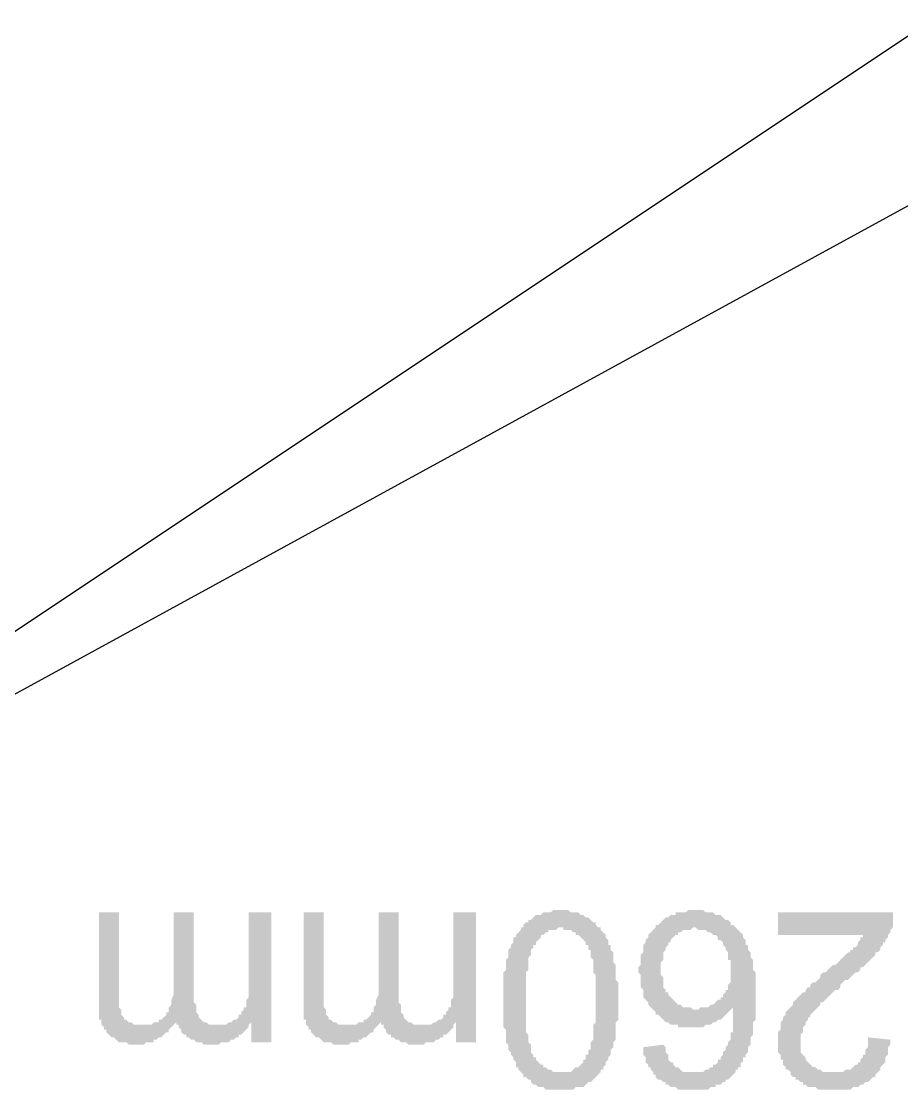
# Model space of a CAD drawing. Header units: millimetres. Extents: x 1427 to 15417, y 3138 to 22257.
# Drawn here: x 5403 to 6654, y 3142 to 4660 of the extents above; entities that cross this region are included whole.
import ezdxf

# ---------------------------------------------------------------- set-up
doc = ezdxf.new("R2010")
doc.units = ezdxf.units.MM
doc.layers.add('PDF_0', color=7, linetype='Continuous')

msp = doc.modelspace()

# ---------------------------------------------------------------- hatches: boundary and pattern name
at = {"layer": 'PDF_0', "transparency": 33554559}
for points in [[(5758.3, 3393.5), (5758.3, 3209), (5729.9, 3209), (5729.9, 3237.4), (5726.3, 3233.9), (5726.3, 3230.3), (5722.8, 3226.8), (5722.8, 3226.8), (5719.2, 3223.2), (5715.7, 3219.7), (5712.1, 3219.7), (5712.1, 3216.1), (5708.6, 3216.1), (5708.6, 3216.1), (5705.1, 3212.6), (5701.5, 3212.6), (5698, 3209), (5694.4, 3209), (5690.9, 3209), (5687.3, 3209), (5683.8, 3205.5), (5680.2, 3205.5), (5676.7, 3205.5), (5673.1, 3205.5), (5669.6, 3205.5), (5666, 3205.5), (5662.5, 3205.5), (5658.9, 3209), (5655.4, 3209), (5651.8, 3209), (5651.8, 3209), (5648.3, 3212.6), (5644.8, 3212.6), (5641.2, 3216.1), (5641.2, 3216.1), (5637.7, 3216.1), (5637.7, 3219.7), (5634.1, 3219.7), (5630.6, 3223.2), (5630.6, 3226.8), (5627, 3230.3), (5627, 3233.9), (5623.5, 3233.9), (5623.5, 3237.4), (5619.9, 3233.9), (5619.9, 3233.9), (5616.4, 3230.3), (5612.8, 3226.8), (5612.8, 3223.2), (5609.3, 3223.2), (5605.7, 3219.7), (5605.7, 3219.7), (5602.2, 3216.1), (5598.6, 3216.1), (5595.1, 3212.6), (5591.5, 3212.6), (5591.5, 3209), (5588, 3209), (5584.5, 3209), (5580.9, 3209), (5577.4, 3205.5), (5573.8, 3205.5), (5570.3, 3205.5), (5566.7, 3205.5), (5566.7, 3205.5), (5563.2, 3205.5), (5559.6, 3205.5), (5556.1, 3205.5), (5552.5, 3209), (5549, 3209), (5545.4, 3209), (5541.9, 3209), (5538.3, 3212.6), (5538.3, 3212.6), (5534.8, 3216.1), (5531.2, 3216.1), (5527.7, 3219.7), (5527.7, 3219.7), (5527.7, 3219.7), (5524.2, 3223.2), (5524.2, 3226.8), (5520.6, 3226.8), (5520.6, 3230.3), (5517.1, 3233.9), (5517.1, 3237.4), (5517.1, 3240.9), (5513.5, 3240.9), (5513.5, 3244.5), (5513.5, 3248), (5513.5, 3251.6), (5513.5, 3258.7), (5513.5, 3262.2), (5513.5, 3265.8), (5513.5, 3265.8), (5513.5, 3393.5), (5541.9, 3393.5), (5541.9, 3276.4), (5541.9, 3272.9), (5541.9, 3269.3), (5541.9, 3265.8), (5541.9, 3262.2), (5541.9, 3258.7), (5545.4, 3255.1), (5545.4, 3251.6), (5545.4, 3251.6), (5545.4, 3248), (5549, 3244.5), (5549, 3240.9), (5552.5, 3240.9), (5556.1, 3237.4), (5556.1, 3237.4), (5559.6, 3237.4), (5563.2, 3233.9), (5566.7, 3233.9), (5570.3, 3233.9), (5573.8, 3233.9), (5573.8, 3233.9), (5577.4, 3233.9), (5580.9, 3233.9), (5584.5, 3233.9), (5588, 3233.9), (5591.5, 3237.4), (5595.1, 3237.4), (5598.6, 3237.4), (5598.6, 3240.9), (5602.2, 3240.9), (5605.7, 3244.5), (5605.7, 3244.5), (5609.3, 3248), (5609.3, 3251.6), (5612.8, 3251.6), (5612.8, 3255.1), (5612.8, 3258.7), (5616.4, 3262.2), (5616.4, 3265.8), (5616.4, 3265.8), (5616.4, 3269.3), (5619.9, 3276.4), (5619.9, 3280), (5619.9, 3283.5), (5619.9, 3287.1), (5619.9, 3393.5), (5648.3, 3393.5), (5648.3, 3272.9), (5648.3, 3269.3), (5648.3, 3265.8), (5651.8, 3262.2), (5651.8, 3258.7), (5651.8, 3255.1), (5651.8, 3251.6), (5655.4, 3248), (5655.4, 3248), (5655.4, 3244.5), (5655.4, 3244.5), (5658.9, 3240.9), (5662.5, 3237.4), (5662.5, 3237.4), (5666, 3237.4), (5669.6, 3233.9), (5673.1, 3233.9), (5676.7, 3233.9), (5680.2, 3233.9), (5680.2, 3233.9), (5683.8, 3233.9), (5687.3, 3233.9), (5690.9, 3233.9), (5694.4, 3233.9), (5698, 3237.4), (5701.5, 3237.4), (5705.1, 3240.9), (5705.1, 3240.9), (5708.6, 3240.9), (5712.1, 3244.5), (5712.1, 3248), (5715.7, 3248), (5715.7, 3251.6), (5719.2, 3255.1), (5719.2, 3258.7), (5722.8, 3258.7), (5722.8, 3262.2), (5722.8, 3265.8), (5722.8, 3269.3), (5722.8, 3269.3), (5726.3, 3272.9), (5726.3, 3276.4), (5726.3, 3280), (5726.3, 3283.5), (5726.3, 3290.6), (5726.3, 3294.2), (5726.3, 3297.7), (5726.3, 3297.7), (5726.3, 3393.5)], [(6049.1, 3393.5), (6049.1, 3209), (6020.8, 3209), (6020.8, 3237.4), (6017.2, 3233.9), (6017.2, 3230.3), (6013.7, 3226.8), (6013.7, 3226.8), (6010.1, 3223.2), (6006.6, 3219.7), (6003, 3219.7), (6003, 3216.1), (5999.5, 3216.1), (5999.5, 3216.1), (5995.9, 3212.6), (5992.4, 3212.6), (5988.8, 3209), (5985.3, 3209), (5981.7, 3209), (5978.2, 3209), (5974.6, 3205.5), (5971.1, 3205.5), (5967.5, 3205.5), (5964, 3205.5), (5960.5, 3205.5), (5956.9, 3205.5), (5953.4, 3205.5), (5949.8, 3209), (5946.3, 3209), (5942.7, 3209), (5942.7, 3209), (5939.2, 3212.6), (5935.6, 3212.6), (5932.1, 3216.1), (5932.1, 3216.1), (5928.5, 3216.1), (5928.5, 3219.7), (5925, 3219.7), (5921.4, 3223.2), (5921.4, 3226.8), (5917.9, 3230.3), (5917.9, 3233.9), (5914.3, 3233.9), (5914.3, 3237.4), (5910.8, 3233.9), (5910.8, 3233.9), (5907.2, 3230.3), (5903.7, 3226.8), (5903.7, 3223.2), (5900.2, 3223.2), (5896.6, 3219.7), (5896.6, 3219.7), (5893.1, 3216.1), (5889.5, 3216.1), (5886, 3212.6), (5882.4, 3212.6), (5882.4, 3209), (5878.9, 3209), (5875.3, 3209), (5871.8, 3209), (5868.2, 3205.5), (5864.7, 3205.5), (5861.1, 3205.5), (5857.6, 3205.5), (5857.6, 3205.5), (5854, 3205.5), (5850.5, 3205.5), (5846.9, 3205.5), (5843.4, 3209), (5839.9, 3209), (5836.3, 3209), (5832.8, 3209), (5829.2, 3212.6), (5829.2, 3212.6), (5825.7, 3216.1), (5822.1, 3216.1), (5818.6, 3219.7), (5818.6, 3219.7), (5818.6, 3219.7), (5815, 3223.2), (5815, 3226.8), (5811.5, 3226.8), (5811.5, 3230.3), (5807.9, 3233.9), (5807.9, 3237.4), (5807.9, 3240.9), (5804.4, 3240.9), (5804.4, 3244.5), (5804.4, 3248), (5804.4, 3251.6), (5804.4, 3258.7), (5804.4, 3262.2), (5804.4, 3265.8), (5804.4, 3265.8), (5804.4, 3393.5), (5832.8, 3393.5), (5832.8, 3276.4), (5832.8, 3272.9), (5832.8, 3269.3), (5832.8, 3265.8), (5832.8, 3262.2), (5832.8, 3258.7), (5836.3, 3255.1), (5836.3, 3251.6), (5836.3, 3251.6), (5836.3, 3248), (5839.9, 3244.5), (5839.9, 3240.9), (5843.4, 3240.9), (5846.9, 3237.4), (5846.9, 3237.4), (5850.5, 3237.4), (5854, 3233.9), (5857.6, 3233.9), (5861.1, 3233.9), (5864.7, 3233.9), (5864.7, 3233.9), (5868.2, 3233.9), (5871.8, 3233.9), (5875.3, 3233.9), (5878.9, 3233.9), (5882.4, 3237.4), (5886, 3237.4), (5889.5, 3237.4), (5889.5, 3240.9), (5893.1, 3240.9), (5896.6, 3244.5), (5896.6, 3244.5), (5900.2, 3248), (5900.2, 3251.6), (5903.7, 3251.6), (5903.7, 3255.1), (5903.7, 3258.7), (5907.2, 3262.2), (5907.2, 3265.8), (5907.2, 3265.8), (5907.2, 3269.3), (5910.8, 3276.4), (5910.8, 3280), (5910.8, 3283.5), (5910.8, 3287.1), (5910.8, 3393.5), (5939.2, 3393.5), (5939.2, 3272.9), (5939.2, 3269.3), (5939.2, 3265.8), (5942.7, 3262.2), (5942.7, 3258.7), (5942.7, 3255.1), (5942.7, 3251.6), (5946.3, 3248), (5946.3, 3248), (5946.3, 3244.5), (5946.3, 3244.5), (5949.8, 3240.9), (5953.4, 3237.4), (5953.4, 3237.4), (5956.9, 3237.4), (5960.5, 3233.9), (5964, 3233.9), (5967.5, 3233.9), (5971.1, 3233.9), (5971.1, 3233.9), (5974.6, 3233.9), (5978.2, 3233.9), (5981.7, 3233.9), (5985.3, 3233.9), (5988.8, 3237.4), (5992.4, 3237.4), (5995.9, 3240.9), (5995.9, 3240.9), (5999.5, 3240.9), (6003, 3244.5), (6003, 3248), (6006.6, 3248), (6006.6, 3251.6), (6010.1, 3255.1), (6010.1, 3258.7), (6013.7, 3258.7), (6013.7, 3262.2), (6013.7, 3265.8), (6013.7, 3269.3), (6013.7, 3269.3), (6017.2, 3272.9), (6017.2, 3276.4), (6017.2, 3280), (6017.2, 3283.5), (6017.2, 3290.6), (6017.2, 3294.2), (6017.2, 3297.7), (6017.2, 3297.7), (6017.2, 3393.5)], [(6478.3, 3361.5), (6478.3, 3393.5), (6641.5, 3393.5), (6641.5, 3389.9), (6641.5, 3386.4), (6641.5, 3382.8), (6641.5, 3379.3), (6641.5, 3375.7), (6641.5, 3372.2), (6638, 3368.6), (6638, 3368.6), (6638, 3365.1), (6634.4, 3361.5), (6634.4, 3358), (6630.9, 3354.5), (6630.9, 3350.9), (6627.3, 3350.9), (6627.3, 3347.4), (6623.8, 3343.8), (6623.8, 3340.3), (6620.2, 3336.7), (6620.2, 3336.7), (6616.7, 3336.7), (6616.7, 3333.2), (6613.1, 3329.6), (6613.1, 3329.6), (6609.6, 3326.1), (6606, 3322.5), (6606, 3322.5), (6602.5, 3319), (6598.9, 3315.4), (6595.4, 3315.4), (6595.4, 3311.9), (6591.8, 3308.3), (6588.3, 3308.3), (6584.7, 3304.8), (6581.2, 3301.2), (6577.7, 3297.7), (6574.1, 3297.7), (6570.6, 3294.2), (6567, 3290.6), (6567, 3287.1), (6563.5, 3283.5), (6559.9, 3283.5), (6556.4, 3280), (6552.8, 3276.4), (6549.3, 3272.9), (6549.3, 3272.9), (6545.7, 3269.3), (6542.2, 3265.8), (6538.6, 3265.8), (6538.6, 3262.2), (6535.1, 3258.7), (6535.1, 3258.7), (6531.5, 3255.1), (6531.5, 3255.1), (6528, 3251.6), (6528, 3251.6), (6524.4, 3248), (6524.4, 3248), (6524.4, 3244.5), (6520.9, 3244.5), (6520.9, 3240.9), (6517.4, 3237.4), (6517.4, 3233.9), (6513.8, 3230.3), (6513.8, 3226.8), (6513.8, 3223.2), (6510.3, 3219.7), (6510.3, 3216.1), (6510.3, 3216.1), (6510.3, 3212.6), (6510.3, 3209), (6510.3, 3205.5), (6510.3, 3201.9), (6510.3, 3198.4), (6510.3, 3194.8), (6513.8, 3191.3), (6513.8, 3191.3), (6517.4, 3187.7), (6517.4, 3184.2), (6520.9, 3180.6), (6520.9, 3180.6), (6524.4, 3177.1), (6524.4, 3177.1), (6528, 3173.6), (6531.5, 3173.6), (6535.1, 3170), (6535.1, 3170), (6538.6, 3170), (6542.2, 3166.5), (6545.7, 3166.5), (6549.3, 3166.5), (6552.8, 3166.5), (6556.4, 3166.5), (6559.9, 3166.5), (6563.5, 3166.5), (6567, 3166.5), (6570.6, 3166.5), (6574.1, 3170), (6577.7, 3170), (6581.2, 3170), (6584.7, 3173.6), (6584.7, 3173.6), (6588.3, 3177.1), (6591.8, 3177.1), (6591.8, 3180.6), (6595.4, 3180.6), (6595.4, 3184.2), (6598.9, 3187.7), (6598.9, 3191.3), (6602.5, 3191.3), (6602.5, 3194.8), (6602.5, 3198.4), (6606, 3201.9), (6606, 3205.5), (6606, 3209), (6606, 3212.6), (6606, 3216.1), (6638, 3212.6), (6638, 3209), (6638, 3205.5), (6634.4, 3201.9), (6634.4, 3198.4), (6634.4, 3194.8), (6634.4, 3191.3), (6630.9, 3187.7), (6630.9, 3184.2), (6630.9, 3180.6), (6627.3, 3177.1), (6627.3, 3177.1), (6623.8, 3173.6), (6623.8, 3170), (6620.2, 3166.5), (6620.2, 3166.5), (6616.7, 3162.9), (6616.7, 3159.4), (6613.1, 3159.4), (6609.6, 3155.8), (6609.6, 3155.8), (6606, 3152.3), (6602.5, 3152.3), (6598.9, 3148.7), (6598.9, 3148.7), (6595.4, 3148.7), (6591.8, 3145.2), (6588.3, 3145.2), (6584.7, 3145.2), (6581.2, 3141.6), (6577.7, 3141.6), (6574.1, 3141.6), (6570.6, 3141.6), (6567, 3141.6), (6563.5, 3141.6), (6559.9, 3141.6), (6556.4, 3141.6), (6552.8, 3141.6), (6549.3, 3141.6), (6545.7, 3141.6), (6542.2, 3141.6), (6538.6, 3141.6), (6535.1, 3141.6), (6531.5, 3145.2), (6528, 3145.2), (6524.4, 3145.2), (6520.9, 3145.2), (6517.4, 3148.7), (6513.8, 3148.7), (6513.8, 3152.3), (6510.3, 3152.3), (6506.7, 3155.8), (6503.2, 3155.8), (6503.2, 3159.4), (6499.6, 3159.4), (6499.6, 3159.4), (6496.1, 3162.9), (6496.1, 3166.5), (6492.5, 3170), (6489, 3170), (6489, 3173.6), (6485.4, 3177.1), (6485.4, 3180.6), (6485.4, 3184.2), (6481.9, 3184.2), (6481.9, 3187.7), (6481.9, 3191.3), (6478.3, 3194.8), (6478.3, 3198.4), (6478.3, 3201.9), (6478.3, 3205.5), (6478.3, 3209), (6478.3, 3209), (6478.3, 3212.6), (6478.3, 3216.1), (6478.3, 3219.7), (6478.3, 3223.2), (6481.9, 3226.8), (6481.9, 3230.3), (6481.9, 3233.9), (6481.9, 3237.4), (6485.4, 3240.9), (6485.4, 3240.9), (6485.4, 3244.5), (6489, 3248), (6489, 3251.6), (6492.5, 3255.1), (6492.5, 3255.1), (6496.1, 3258.7), (6499.6, 3262.2), (6499.6, 3265.8), (6503.2, 3269.3), (6503.2, 3269.3), (6506.7, 3272.9), (6506.7, 3272.9), (6510.3, 3276.4), (6510.3, 3276.4), (6513.8, 3280), (6517.4, 3280), (6517.4, 3283.5), (6520.9, 3287.1), (6524.4, 3287.1), (6524.4, 3290.6), (6528, 3294.2), (6531.5, 3294.2), (6535.1, 3297.7), (6538.6, 3301.2), (6538.6, 3304.8), (6542.2, 3308.3), (6545.7, 3308.3), (6549.3, 3311.9), (6552.8, 3315.4), (6556.4, 3319), (6559.9, 3319), (6563.5, 3322.5), (6567, 3326.1), (6570.6, 3329.6), (6574.1, 3333.2), (6574.1, 3333.2), (6577.7, 3336.7), (6581.2, 3336.7), (6581.2, 3340.3), (6584.7, 3340.3), (6584.7, 3343.8), (6588.3, 3343.8), (6588.3, 3343.8), (6591.8, 3347.4), (6591.8, 3350.9), (6595.4, 3354.5), (6595.4, 3358), (6598.9, 3358), (6598.9, 3361.5), (6598.9, 3361.5)]]:
    msp.add_hatch(color=256, dxfattribs=at).paths.add_polyline_path(points)
h = msp.add_hatch(color=256, dxfattribs=at)
h.paths.add_polyline_path([(6251.3, 3269.3), (6251.3, 3265.8), (6251.3, 3258.7), (6251.3, 3255.1), (6251.3, 3251.6), (6251.3, 3248), (6251.3, 3244.5), (6251.3, 3240.9), (6247.8, 3237.4), (6247.8, 3233.8), (6247.8, 3230.3), (6247.8, 3226.8), (6247.8, 3223.2), (6247.8, 3219.7), (6247.8, 3216.1), (6247.8, 3212.6), (6244.2, 3209), (6244.2, 3209), (6244.2, 3205.5), (6244.2, 3201.9), (6240.7, 3198.4), (6240.7, 3198.4), (6240.7, 3194.8), (6240.7, 3191.3), (6237.1, 3187.7), (6237.1, 3184.2), (6233.6, 3180.6), (6233.6, 3177.1), (6230, 3173.5), (6230, 3170), (6226.5, 3170), (6226.5, 3166.5), (6222.9, 3162.9), (6219.4, 3159.4), (6219.4, 3159.4), (6215.8, 3155.8), (6215.8, 3155.8), (6212.3, 3152.3), (6208.8, 3152.3), (6205.2, 3148.7), (6205.2, 3148.7), (6201.7, 3145.2), (6198.1, 3145.2), (6194.6, 3145.2), (6191, 3145.2), (6187.5, 3141.6), (6183.9, 3141.6), (6180.4, 3141.6), (6176.8, 3141.6), (6173.3, 3141.6), (6169.7, 3141.6), (6169.7, 3141.6), (6166.2, 3141.6), (6162.6, 3141.6), (6159.1, 3141.6), (6155.5, 3141.6), (6152, 3141.6), (6148.5, 3141.6), (6144.9, 3145.2), (6141.4, 3145.2), (6137.8, 3145.2), (6134.3, 3148.7), (6134.3, 3148.7), (6130.7, 3148.7), (6127.2, 3152.3), (6127.2, 3155.8), (6123.6, 3155.8), (6120.1, 3159.4), (6116.5, 3159.4), (6116.5, 3162.9), (6113, 3166.5), (6109.4, 3170), (6109.4, 3173.5), (6109.4, 3173.5), (6105.9, 3173.5), (6105.9, 3177.1), (6105.9, 3180.6), (6102.3, 3184.2), (6102.3, 3187.7), (6098.8, 3191.3), (6098.8, 3191.3), (6098.8, 3194.8), (6095.2, 3198.4), (6095.2, 3201.9), (6095.2, 3205.5), (6091.7, 3209), (6091.7, 3212.6), (6091.7, 3216.1), (6091.7, 3216.1), (6091.7, 3219.7), (6091.7, 3223.2), (6091.7, 3226.8), (6088.2, 3230.3), (6088.2, 3233.8), (6088.2, 3237.4), (6088.2, 3240.9), (6088.2, 3244.5), (6088.2, 3248), (6088.2, 3251.6), (6088.2, 3255.1), (6088.2, 3258.7), (6088.2, 3262.2), (6088.2, 3269.3), (6088.2, 3269.3), (6088.2, 3272.9), (6088.2, 3276.4), (6088.2, 3280), (6088.2, 3283.5), (6088.2, 3287.1), (6088.2, 3294.1), (6088.2, 3297.7), (6088.2, 3301.2), (6088.2, 3304.8), (6088.2, 3308.3), (6091.7, 3311.9), (6091.7, 3315.4), (6091.7, 3315.4), (6091.7, 3319), (6091.7, 3322.5), (6091.7, 3326.1), (6095.2, 3329.6), (6095.2, 3333.2), (6095.2, 3333.2), (6095.2, 3336.7), (6095.2, 3340.3), (6098.8, 3343.8), (6098.8, 3347.4), (6102.3, 3350.9), (6102.3, 3354.4), (6102.3, 3358), (6105.9, 3358), (6105.9, 3361.5), (6109.4, 3365.1), (6113, 3368.6), (6113, 3372.2), (6116.5, 3372.2), (6116.5, 3375.7), (6120.1, 3379.3), (6123.6, 3379.3), (6123.6, 3382.8), (6127.2, 3382.8), (6130.7, 3386.4), (6130.7, 3386.4), (6134.3, 3389.9), (6137.8, 3389.9), (6141.4, 3389.9), (6144.9, 3393.5), (6148.5, 3393.5), (6152, 3393.5), (6152, 3393.5), (6155.5, 3393.5), (6159.1, 3397), (6162.6, 3397), (6169.7, 3397), (6169.7, 3397), (6173.3, 3397), (6176.8, 3397), (6180.4, 3397), (6183.9, 3393.5), (6187.5, 3393.5), (6191, 3393.5), (6194.6, 3393.5), (6198.1, 3389.9), (6198.1, 3389.9), (6201.7, 3389.9), (6205.2, 3386.4), (6208.8, 3386.4), (6212.3, 3382.8), (6212.3, 3382.8), (6215.8, 3379.3), (6219.4, 3379.3), (6219.4, 3375.7), (6222.9, 3372.2), (6226.5, 3372.2), (6226.5, 3368.6), (6226.5, 3368.6), (6230, 3365.1), (6230, 3365.1), (6233.6, 3361.5), (6233.6, 3358), (6233.6, 3358), (6237.1, 3354.4), (6237.1, 3350.9), (6237.1, 3347.4), (6240.7, 3347.4), (6240.7, 3343.8), (6240.7, 3340.3), (6244.2, 3336.7), (6244.2, 3333.2), (6244.2, 3329.6), (6244.2, 3326.1), (6244.2, 3322.5), (6247.8, 3319), (6247.8, 3315.4), (6247.8, 3311.9), (6247.8, 3308.3), (6247.8, 3304.8), (6247.8, 3301.2), (6247.8, 3297.7), (6251.3, 3294.1), (6251.3, 3290.6), (6251.3, 3287.1), (6251.3, 3283.5), (6251.3, 3276.4), (6251.3, 3272.9), (6251.3, 3269.3), (6251.3, 3269.3)], flags=0)
h.paths.add_polyline_path([(6219.4, 3269.3), (6219.4, 3272.9), (6219.4, 3276.4), (6219.4, 3283.5), (6219.4, 3287.1), (6219.4, 3290.6), (6219.4, 3297.7), (6219.4, 3301.2), (6219.4, 3304.8), (6215.8, 3308.3), (6215.8, 3311.9), (6215.8, 3315.4), (6215.8, 3319), (6215.8, 3322.5), (6215.8, 3326.1), (6212.3, 3329.6), (6212.3, 3329.6), (6212.3, 3333.2), (6212.3, 3336.7), (6212.3, 3340.3), (6208.8, 3340.3), (6208.8, 3343.8), (6208.8, 3347.4), (6205.2, 3347.4), (6205.2, 3350.9), (6205.2, 3350.9), (6201.7, 3354.4), (6201.7, 3354.4), (6198.1, 3358), (6194.6, 3361.5), (6191, 3361.5), (6191, 3365.1), (6187.5, 3365.1), (6183.9, 3368.6), (6180.4, 3368.6), (6176.8, 3368.6), (6173.3, 3368.6), (6173.3, 3372.2), (6169.7, 3372.2), (6166.2, 3372.2), (6162.6, 3368.6), (6159.1, 3368.6), (6155.5, 3368.6), (6152, 3368.6), (6152, 3365.1), (6148.5, 3365.1), (6144.9, 3361.5), (6141.4, 3361.5), (6141.4, 3358), (6137.8, 3354.4), (6134.3, 3350.9), (6134.3, 3350.9), (6134.3, 3347.4), (6130.7, 3347.4), (6130.7, 3343.8), (6130.7, 3343.8), (6127.2, 3340.3), (6127.2, 3336.7), (6127.2, 3336.7), (6127.2, 3333.2), (6123.6, 3329.6), (6123.6, 3326.1), (6123.6, 3322.5), (6123.6, 3319), (6123.6, 3315.4), (6123.6, 3311.9), (6120.1, 3308.3), (6120.1, 3304.8), (6120.1, 3301.2), (6120.1, 3297.7), (6120.1, 3294.1), (6120.1, 3290.6), (6120.1, 3283.5), (6120.1, 3280), (6120.1, 3276.4), (6120.1, 3269.3), (6120.1, 3269.3), (6120.1, 3262.2), (6120.1, 3258.7), (6120.1, 3255.1), (6120.1, 3248), (6120.1, 3244.5), (6120.1, 3240.9), (6120.1, 3237.4), (6120.1, 3233.8), (6120.1, 3230.3), (6120.1, 3223.2), (6123.6, 3219.7), (6123.6, 3216.1), (6123.6, 3216.1), (6123.6, 3212.6), (6123.6, 3209), (6127.2, 3205.5), (6127.2, 3201.9), (6127.2, 3198.4), (6127.2, 3198.4), (6127.2, 3194.8), (6130.7, 3191.3), (6130.7, 3191.3), (6130.7, 3187.7), (6134.3, 3187.7), (6134.3, 3187.7), (6134.3, 3184.2), (6137.8, 3180.6), (6141.4, 3177.1), (6144.9, 3177.1), (6144.9, 3173.5), (6148.5, 3173.5), (6152, 3170), (6155.5, 3170), (6159.1, 3166.5), (6159.1, 3166.5), (6162.6, 3166.5), (6166.2, 3166.5), (6169.7, 3166.5), (6173.3, 3166.5), (6176.8, 3166.5), (6180.4, 3166.5), (6183.9, 3166.5), (6187.5, 3170), (6187.5, 3170), (6191, 3173.5), (6194.6, 3173.5), (6198.1, 3177.1), (6198.1, 3177.1), (6201.7, 3180.6), (6201.7, 3184.2), (6205.2, 3184.2), (6205.2, 3187.7), (6205.2, 3191.3), (6208.8, 3191.3), (6208.8, 3194.8), (6208.8, 3198.4), (6212.3, 3198.4), (6212.3, 3201.9), (6212.3, 3205.5), (6212.3, 3209), (6215.8, 3212.6), (6215.8, 3216.1), (6215.8, 3216.1), (6215.8, 3219.7), (6215.8, 3223.2), (6215.8, 3226.8), (6215.8, 3233.8), (6219.4, 3237.4), (6219.4, 3240.9), (6219.4, 3244.5), (6219.4, 3248), (6219.4, 3251.6), (6219.4, 3258.7), (6219.4, 3262.2), (6219.4, 3265.8), (6219.4, 3269.3)], flags=0)
h = msp.add_hatch(color=256, dxfattribs=at)
h.paths.add_polyline_path([(6286.8, 3201.9), (6315.2, 3205.5), (6318.7, 3201.9), (6318.7, 3198.4), (6318.7, 3194.8), (6322.3, 3191.3), (6322.3, 3187.7), (6322.3, 3184.2), (6325.8, 3180.6), (6325.8, 3180.6), (6329.4, 3180.6), (6329.4, 3177.1), (6332.9, 3173.5), (6336.4, 3173.5), (6340, 3170), (6340, 3170), (6343.5, 3166.5), (6347.1, 3166.5), (6350.6, 3166.5), (6354.2, 3166.5), (6357.7, 3166.5), (6357.7, 3166.5), (6361.3, 3166.5), (6364.8, 3166.5), (6368.4, 3166.5), (6371.9, 3166.5), (6375.5, 3170), (6379, 3170), (6382.6, 3173.5), (6382.6, 3173.5), (6386.1, 3173.5), (6386.1, 3177.1), (6389.7, 3177.1), (6393.2, 3180.6), (6393.2, 3184.2), (6396.7, 3184.2), (6396.7, 3187.7), (6400.3, 3191.3), (6400.3, 3194.8), (6403.8, 3198.4), (6403.8, 3201.9), (6407.4, 3205.5), (6407.4, 3205.5), (6407.4, 3209), (6407.4, 3209), (6410.9, 3212.6), (6410.9, 3216.1), (6410.9, 3219.7), (6410.9, 3223.2), (6414.5, 3223.2), (6414.5, 3226.8), (6414.5, 3230.3), (6414.5, 3233.8), (6414.5, 3237.4), (6414.5, 3240.9), (6414.5, 3244.5), (6414.5, 3251.6), (6414.5, 3255.1), (6414.5, 3258.7), (6414.5, 3262.2), (6414.5, 3258.7), (6410.9, 3255.1), (6410.9, 3255.1), (6407.4, 3251.6), (6403.8, 3248), (6403.8, 3248), (6400.3, 3244.5), (6396.7, 3240.9), (6393.2, 3240.9), (6389.7, 3237.4), (6389.7, 3237.4), (6386.1, 3237.4), (6382.6, 3233.8), (6379, 3233.8), (6375.5, 3233.8), (6371.9, 3230.3), (6368.4, 3230.3), (6364.8, 3230.3), (6361.3, 3230.3), (6357.7, 3230.3), (6354.2, 3230.3), (6354.2, 3230.3), (6350.6, 3230.3), (6347.1, 3230.3), (6343.5, 3230.3), (6340, 3230.3), (6336.4, 3230.3), (6336.4, 3233.8), (6332.9, 3233.8), (6329.4, 3233.8), (6325.8, 3233.8), (6322.3, 3237.4), (6318.7, 3237.4), (6315.2, 3240.9), (6315.2, 3240.9), (6311.6, 3244.5), (6308.1, 3248), (6304.5, 3248), (6304.5, 3251.6), (6304.5, 3251.6), (6301, 3255.1), (6297.4, 3258.7), (6297.4, 3258.7), (6293.9, 3262.2), (6293.9, 3265.8), (6290.3, 3269.3), (6290.3, 3269.3), (6286.8, 3272.9), (6286.8, 3276.4), (6286.8, 3280), (6286.8, 3283.5), (6283.2, 3287.1), (6283.2, 3290.6), (6283.2, 3294.1), (6283.2, 3297.7), (6283.2, 3301.2), (6283.2, 3304.8), (6279.7, 3308.3), (6279.7, 3311.9), (6279.7, 3315.4), (6283.2, 3319), (6283.2, 3322.5), (6283.2, 3326.1), (6283.2, 3329.6), (6283.2, 3333.2), (6283.2, 3333.2), (6286.8, 3336.7), (6286.8, 3340.3), (6286.8, 3343.8), (6286.8, 3347.4), (6290.3, 3350.9), (6290.3, 3354.4), (6290.3, 3354.4), (6293.9, 3358), (6293.9, 3361.5), (6297.4, 3365.1), (6297.4, 3365.1), (6301, 3368.6), (6304.5, 3372.2), (6304.5, 3375.7), (6308.1, 3375.7), (6311.6, 3379.3), (6311.6, 3379.3), (6315.2, 3382.8), (6318.7, 3386.4), (6318.7, 3386.4), (6322.3, 3386.4), (6325.8, 3389.9), (6329.4, 3389.9), (6332.9, 3389.9), (6332.9, 3393.5), (6336.4, 3393.5), (6340, 3393.5), (6343.5, 3393.5), (6347.1, 3393.5), (6350.6, 3397), (6354.2, 3397), (6357.7, 3397), (6361.3, 3397), (6364.8, 3397), (6368.4, 3397), (6371.9, 3397), (6375.5, 3393.5), (6375.5, 3393.5), (6379, 3393.5), (6382.6, 3393.5), (6386.1, 3393.5), (6389.7, 3389.9), (6393.2, 3389.9), (6396.7, 3389.9), (6400.3, 3386.4), (6400.3, 3386.4), (6403.8, 3382.8), (6407.4, 3382.8), (6410.9, 3379.3), (6410.9, 3375.7), (6414.5, 3375.7), (6418, 3372.2), (6421.6, 3368.6), (6421.6, 3368.6), (6421.6, 3368.6), (6425.1, 3365.1), (6425.1, 3365.1), (6428.7, 3361.5), (6428.7, 3358), (6428.7, 3358), (6432.2, 3354.4), (6432.2, 3350.9), (6432.2, 3347.4), (6435.8, 3347.4), (6435.8, 3343.8), (6435.8, 3340.3), (6439.3, 3336.7), (6439.3, 3333.2), (6439.3, 3333.2), (6439.3, 3329.6), (6442.9, 3326.1), (6442.9, 3322.5), (6442.9, 3319), (6442.9, 3315.4), (6442.9, 3311.9), (6446.4, 3308.3), (6446.4, 3301.2), (6446.4, 3297.7), (6446.4, 3294.1), (6446.4, 3290.6), (6446.4, 3287.1), (6446.4, 3283.5), (6446.4, 3276.4), (6446.4, 3276.4), (6446.4, 3269.3), (6446.4, 3265.8), (6446.4, 3262.2), (6446.4, 3258.7), (6446.4, 3251.6), (6446.4, 3248), (6446.4, 3244.5), (6446.4, 3240.9), (6442.9, 3237.4), (6442.9, 3233.8), (6442.9, 3230.3), (6442.9, 3226.8), (6442.9, 3223.2), (6442.9, 3219.7), (6439.3, 3216.1), (6439.3, 3212.6), (6439.3, 3209), (6439.3, 3205.5), (6435.8, 3201.9), (6435.8, 3201.9), (6435.8, 3198.4), (6435.8, 3194.8), (6432.2, 3191.3), (6432.2, 3187.7), (6428.7, 3187.7), (6428.7, 3184.2), (6428.7, 3180.6), (6425.1, 3180.6), (6425.1, 3177.1), (6425.1, 3173.5), (6421.6, 3173.5), (6421.6, 3170), (6418, 3170), (6418, 3166.5), (6414.5, 3162.9), (6414.5, 3162.9), (6410.9, 3159.4), (6407.4, 3155.8), (6403.8, 3155.8), (6403.8, 3152.3), (6400.3, 3152.3), (6396.7, 3148.7), (6393.2, 3148.7), (6389.7, 3148.7), (6389.7, 3145.2), (6386.1, 3145.2), (6382.6, 3145.2), (6379, 3141.6), (6375.5, 3141.6), (6371.9, 3141.6), (6368.4, 3141.6), (6364.8, 3141.6), (6361.3, 3141.6), (6357.7, 3141.6), (6357.7, 3141.6), (6354.2, 3141.6), (6350.6, 3141.6), (6347.1, 3141.6), (6343.5, 3141.6), (6340, 3141.6), (6336.4, 3141.6), (6332.9, 3145.2), (6329.4, 3145.2), (6325.8, 3145.2), (6322.3, 3148.7), (6318.7, 3148.7), (6318.7, 3152.3), (6315.2, 3152.3), (6311.6, 3155.8), (6308.1, 3155.8), (6308.1, 3155.8), (6304.5, 3159.4), (6304.5, 3162.9), (6301, 3162.9), (6301, 3166.5), (6297.4, 3170), (6297.4, 3173.5), (6293.9, 3173.5), (6293.9, 3177.1), (6290.3, 3180.6), (6290.3, 3184.2), (6290.3, 3187.7), (6286.8, 3191.3), (6286.8, 3194.8), (6286.8, 3198.4), (6286.8, 3201.9), (6286.8, 3201.9)], flags=0)
h.paths.add_polyline_path([(6410.9, 3311.9), (6410.9, 3315.4), (6410.9, 3319), (6410.9, 3322.5), (6410.9, 3326.1), (6407.4, 3326.1), (6407.4, 3329.6), (6407.4, 3333.2), (6407.4, 3336.7), (6403.8, 3340.3), (6403.8, 3340.3), (6403.8, 3343.8), (6400.3, 3347.4), (6400.3, 3350.9), (6396.7, 3354.4), (6393.2, 3354.4), (6393.2, 3358), (6389.7, 3361.5), (6386.1, 3361.5), (6386.1, 3361.5), (6382.6, 3365.1), (6379, 3365.1), (6375.5, 3368.6), (6371.9, 3368.6), (6368.4, 3368.6), (6364.8, 3368.6), (6361.3, 3372.2), (6361.3, 3372.2), (6357.7, 3372.2), (6354.2, 3368.6), (6350.6, 3368.6), (6347.1, 3368.6), (6343.5, 3368.6), (6340, 3365.1), (6336.4, 3365.1), (6336.4, 3361.5), (6332.9, 3361.5), (6329.4, 3358), (6325.8, 3354.4), (6325.8, 3354.4), (6325.8, 3350.9), (6322.3, 3350.9), (6322.3, 3347.4), (6318.7, 3343.8), (6318.7, 3340.3), (6318.7, 3340.3), (6315.2, 3336.7), (6315.2, 3333.2), (6315.2, 3329.6), (6315.2, 3326.1), (6311.6, 3322.5), (6311.6, 3319), (6311.6, 3315.4), (6311.6, 3311.9), (6311.6, 3308.3), (6311.6, 3304.8), (6315.2, 3301.2), (6315.2, 3297.7), (6315.2, 3294.1), (6315.2, 3290.6), (6315.2, 3287.1), (6318.7, 3283.5), (6318.7, 3280), (6322.3, 3280), (6322.3, 3276.4), (6325.8, 3272.9), (6325.8, 3272.9), (6329.4, 3269.3), (6332.9, 3265.8), (6332.9, 3265.8), (6336.4, 3262.2), (6340, 3262.2), (6343.5, 3258.7), (6347.1, 3258.7), (6350.6, 3258.7), (6354.2, 3258.7), (6357.7, 3255.1), (6361.3, 3255.1), (6361.3, 3255.1), (6364.8, 3255.1), (6368.4, 3258.7), (6371.9, 3258.7), (6375.5, 3258.7), (6379, 3258.7), (6382.6, 3262.2), (6382.6, 3262.2), (6386.1, 3262.2), (6389.7, 3265.8), (6393.2, 3269.3), (6396.7, 3269.3), (6396.7, 3272.9), (6400.3, 3272.9), (6400.3, 3276.4), (6403.8, 3280), (6403.8, 3283.5), (6407.4, 3283.5), (6407.4, 3287.1), (6407.4, 3290.6), (6410.9, 3294.1), (6410.9, 3297.7), (6410.9, 3301.2), (6410.9, 3304.8), (6410.9, 3308.3), (6410.9, 3311.9)], flags=0)

# ---------------------------------------------------------------- linework, layer by layer
at = {"layer": 'PDF_0', "lineweight": 25}
for points in [[(7623.8, 5280.4), (4651.4, 3297.6), (4803.9, 3297.6)], [(7918.2, 5085.3), (4651.4, 3297.6), (4626.5, 3297.6)]]:
    msp.add_lwpolyline(points, dxfattribs=at)

doc.saveas('drawing.dxf')
